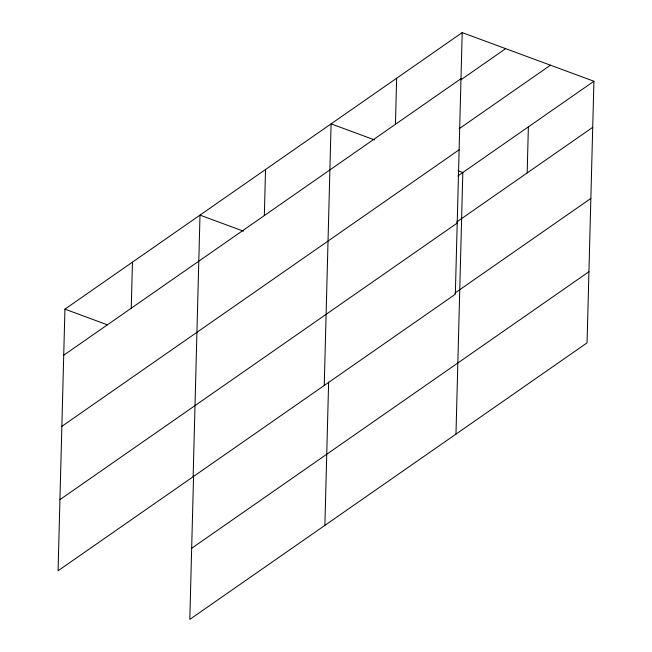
<?xml version="1.0" encoding="UTF-8"?>
<svg xmlns="http://www.w3.org/2000/svg" width="652" height="652" viewBox="0 0 652 652"><rect width="100%" height="100%" fill="white"/><g stroke="black" fill="none" stroke-linecap="round" stroke-linejoin="round"><path stroke-width="0.98" d="M462.195 32.6L64.931 309.146L58.077 570.753L455.341 294.215L462.195 32.6L593.923 81.247L587.069 342.854L189.805 619.4L193.562 476.009M131.256 308.209L132.462 262.128M193.147 476.734L200.001 215.119L243.473 231.175M264.337 215.559L265.543 169.487M324.248 385.471L331.094 123.864L374.566 139.911M324.875 525.373L328.632 381.982M395.438 124.304L396.644 78.232M455.976 434.118L462.822 172.503L458.095 170.759M527.166 172.943L528.373 126.871M63.725 355.218L460.988 78.672M460.858 79.846L505.659 48.655M459.179 128.729L550.451 65.192M61.858 426.343L459.122 149.797M457.843 175.967L593.923 81.247M456.636 222.039L592.717 127.319M59.943 499.628L457.207 223.082M454.778 293.172L590.851 198.444M191.672 548.275L588.935 271.729M64.931 309.146L107.458 324.851"/></g></svg>
